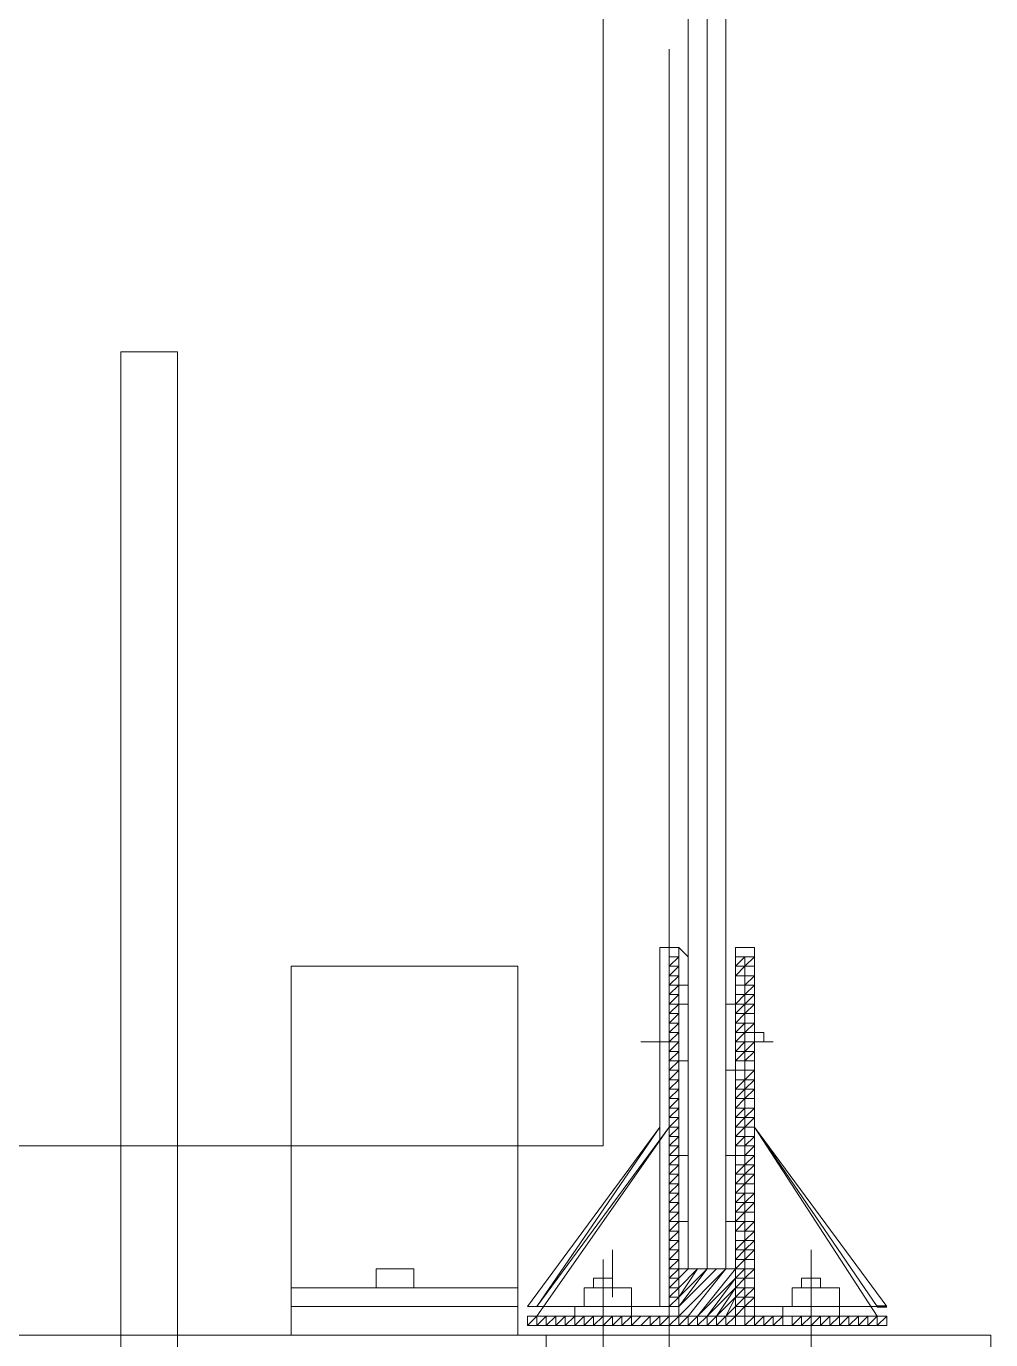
# Model space of a CAD drawing. Header units: millimetres. Extents: x 182 to 575, y -105 to 95.
# Drawn here: x 280.009 to 280.494, y 80.294 to 80.956 of the extents above; entities that cross this region are included whole.
import ezdxf

# ---------------------------------------------------------------- set-up
doc = ezdxf.new("R2010")
doc.units = ezdxf.units.MM
doc.header["$MEASUREMENT"] = 0
doc.layers.add('PDF_Geometry', color=7, linetype='Continuous')

msp = doc.modelspace()

# ---------------------------------------------------------------- linework, layer by layer
at = {"layer": 'PDF_Geometry', "lineweight": 13}
for points in [[(280.34211, 80.33005), (280.35163, 80.33005), (280.35163, 81.42529), (280.34211, 81.42529)], [(280.34211, 80.33005), (280.35163, 80.33005), (280.35163, 81.42529), (280.34211, 81.42529)], [(280.34211, 80.33005), (280.35163, 80.33005), (280.35163, 81.42529), (280.34211, 81.42529)], [(280.34211, 80.33005), (280.35163, 80.33005), (280.35163, 81.42529), (280.34211, 81.42529)], [(280.36115, 80.33005), (280.35163, 80.33005), (280.35163, 81.42529), (280.36115, 81.42529)], [(280.36115, 80.33005), (280.35163, 80.33005), (280.35163, 81.42529), (280.36115, 81.42529)], [(280.36115, 80.33005), (280.35163, 80.33005), (280.35163, 81.42529), (280.36115, 81.42529)], [(280.36115, 80.33005), (280.35163, 80.33005), (280.35163, 81.42529), (280.36115, 81.42529)], [(279.06115, 81.37291), (280.29925, 81.37291), (280.29925, 80.39196), (279.06115, 80.39196)], [(280.32782, 80.4872), (280.32782, 80.40148), (280.26592, 80.31101), (280.26116, 80.31101), (280.32782, 80.40148), (280.32782, 80.4872), (280.32782, 80.49196), (280.33258, 80.49196), (280.33735, 80.49196), (280.33735, 80.4872), (280.33735, 80.47291), (280.33735, 80.4872), (280.33258, 80.4872), (280.33735, 80.4872), (280.33735, 80.47291), (280.33735, 80.4872), (280.33735, 80.49196), (280.33258, 80.49196), (280.32782, 80.49196), (280.32782, 80.4872), (280.32782, 80.40148), (280.26592, 80.31101), (280.32782, 80.40148), (280.32782, 80.4872), (280.32782, 80.40148), (280.26592, 80.31101), (280.32782, 80.40148)], [(280.26592, 80.31101), (280.33258, 80.40148), (280.33258, 80.4872), (280.33735, 80.4872), (280.33735, 80.47291), (280.34211, 80.47291), (280.34211, 80.4872), (280.33735, 80.49196), (280.33258, 80.49196), (280.32782, 80.49196), (280.32782, 80.4872), (280.32782, 80.40148)], [(280.33258, 80.49196), (280.33735, 80.49196)], [(280.33258, 80.49196), (280.33735, 80.49196)], [(280.37544, 80.49196), (280.36592, 80.49196)], [(280.37544, 80.40148), (280.37544, 80.4872), (280.36592, 80.4872), (280.36592, 80.47291), (280.36592, 80.4872), (280.36592, 80.49196), (280.37544, 80.49196), (280.37544, 80.4872), (280.37544, 80.40148), (280.44211, 80.31101), (280.43734, 80.31101)], [(280.37544, 80.49196), (280.36592, 80.49196)], [(280.37544, 80.4872), (280.36592, 80.4872), (280.36592, 80.30624), (280.33735, 80.30624), (280.33735, 80.4872), (280.33258, 80.4872), (280.33258, 80.30148), (280.37544, 80.30148)], [(280.37544, 80.4872), (280.36592, 80.4872), (280.36592, 80.30624), (280.33735, 80.30624), (280.33735, 80.4872), (280.33258, 80.4872), (280.33258, 80.30148), (280.37544, 80.30148)], [(280.37544, 80.40148), (280.37544, 80.4872), (280.37544, 80.40148), (280.43734, 80.31101)], [(280.30401, 80.31577), (280.30401, 80.33958)], [(280.40401, 80.31577), (280.40401, 80.33958)], [(280.29925, 80.33481), (280.29925, 80.16815)], [(280.40401, 80.33481), (280.40401, 80.16815)], [(280.20401, 80.33005), (280.18497, 80.33005), (280.18497, 80.32053), (280.20401, 80.32053)], [(280.39925, 80.32053), (280.39925, 80.32529), (280.40401, 80.32529), (280.39925, 80.32529)], [(280.40877, 80.32053), (280.40877, 80.32529), (280.40401, 80.32529), (280.40401, 80.32053), (280.40401, 80.32529), (280.40877, 80.32529), (280.40877, 80.32053), (280.40877, 80.32529)], [(280.28973, 80.31101), (280.31354, 80.31101), (280.31354, 80.32053), (280.28973, 80.32053)], [(280.28973, 80.31101), (280.31354, 80.31101), (280.31354, 80.32053), (280.28973, 80.32053)], [(280.39449, 80.31101), (280.4183, 80.31101), (280.4183, 80.32053), (280.39449, 80.32053)], [(280.39449, 80.31101), (280.4183, 80.31101), (280.4183, 80.32053), (280.39449, 80.32053)], [(280.28496, 80.30624), (280.31354, 80.30624), (280.31354, 80.31101), (280.28496, 80.31101)], [(280.28496, 80.30624), (280.31354, 80.30624), (280.31354, 80.31101), (280.28496, 80.31101)], [(280.38973, 80.30624), (280.4183, 80.30624), (280.4183, 80.31101), (280.38973, 80.31101)], [(280.38973, 80.30624), (280.4183, 80.30624), (280.4183, 80.31101), (280.38973, 80.31101)]]:
    msp.add_lwpolyline(points, close=True, dxfattribs=at)
for points in [[(280.33258, 79.94434), (280.33258, 80.94434)], [(280.33258, 80.4872), (280.33735, 80.4872), (280.33735, 80.47291), (280.33735, 80.4872), (280.33735, 80.49196), (280.33258, 80.49196), (280.32782, 80.49196), (280.32782, 80.4872), (280.32782, 80.40148), (280.26592, 80.31101), (280.32782, 80.40148), (280.32782, 80.4872), (280.32782, 80.40148), (280.26592, 80.31101), (280.32782, 80.40148), (280.32782, 80.4872)], [(280.44211, 80.30624), (280.37544, 80.30624), (280.37544, 80.40148), (280.37544, 80.4872), (280.36592, 80.4872), (280.36592, 80.47291), (280.36592, 80.4872), (280.36592, 80.49196), (280.37544, 80.49196), (280.37544, 80.4872), (280.37544, 80.40148), (280.44211, 80.31101), (280.43734, 80.31101), (280.37544, 80.40148), (280.37544, 80.4872), (280.37544, 80.40148), (280.44211, 80.31101), (280.37544, 80.40148), (280.37544, 80.30624), (280.43734, 80.30624)], [(280.37544, 80.49196), (280.37544, 80.49196)], [(280.37544, 80.49196), (280.37544, 80.49196)], [(280.33258, 80.4872), (280.33258, 80.4872)], [(280.33258, 80.4872), (280.33258, 80.4872)], [(280.33258, 80.4872), (280.33258, 80.4872)], [(280.33258, 80.4872), (280.33258, 80.4872)], [(280.33735, 80.4872), (280.33735, 80.47291), (280.33735, 80.4872)], [(280.33735, 80.4872), (280.33735, 80.47291), (280.33735, 80.4872)], [(280.36592, 80.4872), (280.36592, 80.47291), (280.36592, 80.4872)], [(280.36592, 80.4872), (280.36592, 80.47291), (280.36592, 80.4872)], [(280.14211, 80.29672), (280.14211, 80.48244), (280.25639, 80.48244), (280.25639, 80.29672)], [(280.29925, 80.32053), (280.29925, 80.32529), (280.30401, 80.32529), (280.30401, 80.32053), (280.30401, 80.32529), (280.30401, 80.32053), (280.30401, 80.32529), (280.29449, 80.32529), (280.29449, 80.32053), (280.29449, 80.32529)], [(280.29925, 80.32529), (280.29449, 80.32529), (280.29449, 80.32053)], [(280.14211, 80.32053), (280.25639, 80.32053)], [(280.14211, 80.31101), (280.25639, 80.31101)], [(280.30401, 80.30624), (280.30401, 80.30624)], [(280.30401, 80.30624), (280.30401, 80.30624)], [(280.40401, 80.30624), (280.40401, 80.30624)], [(280.40401, 80.30624), (280.40401, 80.30624)], [(280.27068, 80.29672), (277.9802, 80.29672), (277.93258, 80.29672)]]:
    msp.add_lwpolyline(points, dxfattribs=at)
at = {"layer": 'PDF_Geometry', "lineweight": 20}
for points in [[(280.05639, 79.91101), (280.08497, 79.91101), (280.08497, 80.79196), (280.05639, 80.79196)], [(280.33258, 80.49196), (280.33735, 80.49196)], [(280.37544, 80.4872), (280.37544, 80.40148), (280.44211, 80.31101), (280.43734, 80.31101), (280.37544, 80.40148), (280.37544, 80.4872), (280.36592, 80.4872), (280.36592, 80.47291), (280.36592, 80.4872), (280.36592, 80.49196), (280.37544, 80.49196), (280.37544, 80.4872), (280.37544, 80.40148), (280.44211, 80.31101), (280.43734, 80.31101), (280.37544, 80.40148), (280.37544, 80.4872), (280.36592, 80.4872), (280.36592, 80.47291), (280.36592, 80.4872), (280.36592, 80.49196), (280.37544, 80.49196), (280.37544, 80.4872), (280.37544, 80.40148), (280.44211, 80.31101), (280.43734, 80.31101), (280.37544, 80.40148), (280.37544, 80.4872), (280.36592, 80.4872), (280.36592, 80.47291), (280.36592, 80.4872), (280.36592, 80.47291), (280.36592, 80.4872), (280.37544, 80.4872), (280.37544, 80.40148), (280.43734, 80.30624), (280.37544, 80.40148), (280.43734, 80.31101), (280.44211, 80.31101), (280.37544, 80.40148)], [(280.37544, 80.49196), (280.36592, 80.49196)], [(280.33735, 80.46339), (280.34211, 80.46339), (280.34211, 80.43481), (280.33735, 80.43481)], [(280.33735, 80.46339), (280.34211, 80.46339), (280.34211, 80.43481), (280.33735, 80.43481)], [(280.36115, 80.46339), (280.36592, 80.46339), (280.36592, 80.43005), (280.36115, 80.43005)], [(280.36115, 80.46339), (280.36592, 80.46339), (280.36592, 80.43005), (280.36115, 80.43005)], [(280.3183, 80.44434), (280.33735, 80.44434)], [(280.32782, 80.44434), (280.32782, 80.4491), (280.32782, 80.44434), (280.32782, 80.4491), (280.32782, 80.44434), (280.32782, 80.43958)], [(280.32782, 80.44434), (280.32782, 80.4491), (280.32782, 80.44434), (280.32782, 80.4491), (280.32782, 80.44434), (280.32782, 80.43958)], [(280.38496, 80.44434), (280.36592, 80.44434)], [(280.3802, 80.44434), (280.3802, 80.4491), (280.37544, 80.4491), (280.37544, 80.44434)], [(280.37544, 80.44434), (280.37544, 80.4491), (280.37544, 80.44434), (280.37544, 80.4491), (280.37544, 80.44434), (280.37544, 80.43958)], [(280.37544, 80.40148), (280.37544, 80.31101), (280.43734, 80.31101), (280.37544, 80.31101)], [(280.33735, 80.3872), (280.34211, 80.3872), (280.34211, 80.35386), (280.33735, 80.35386)], [(280.33735, 80.3872), (280.34211, 80.3872), (280.34211, 80.35386), (280.33735, 80.35386)], [(280.36115, 80.3872), (280.36592, 80.3872), (280.36592, 80.35386), (280.36115, 80.35386)], [(280.36115, 80.3872), (280.36592, 80.3872), (280.36592, 80.35386), (280.36115, 80.35386)], [(280.33735, 80.33005), (280.36592, 80.33005), (280.36592, 80.30624), (280.33735, 80.30624)], [(280.34211, 80.33005), (280.33735, 80.32529), (280.34211, 80.33005), (280.33735, 80.32529), (280.34211, 80.33005), (280.33735, 80.32529)], [(280.33735, 80.31577), (280.35163, 80.33005), (280.33735, 80.31577), (280.34687, 80.33005), (280.33735, 80.31577), (280.35163, 80.33005)], [(280.36115, 80.33005), (280.34211, 80.30624), (280.36115, 80.33005), (280.33735, 80.30624), (280.36115, 80.33005), (280.34211, 80.30624)], [(280.33735, 80.33005), (280.36592, 80.33005), (280.36592, 80.30624), (280.33735, 80.30624)], [(280.36592, 80.32529), (280.35163, 80.30624), (280.36592, 80.32529), (280.34687, 80.30624), (280.36592, 80.33005), (280.34687, 80.30624), (280.36592, 80.33005), (280.34687, 80.30624), (280.36592, 80.32529), (280.35163, 80.30624)], [(280.26116, 80.30624), (280.26116, 80.30148), (280.44211, 80.30148), (280.44211, 80.30624)], [(280.26116, 80.30624), (280.26116, 80.30148), (280.44211, 80.30148), (280.44211, 80.30624)], [(280.27068, 80.26815), (280.49449, 80.26815), (280.49449, 80.29672), (280.27068, 80.29672)]]:
    msp.add_lwpolyline(points, close=True, dxfattribs=at)
for points in [[(280.37544, 80.49196), (280.37544, 80.49196)], [(280.37544, 80.49196), (280.37544, 80.49196)], [(280.32782, 80.40148), (280.26592, 80.31101), (280.26116, 80.31101), (280.32782, 80.40148), (280.32782, 80.4872), (280.32782, 80.40148), (280.32782, 80.31101), (280.26592, 80.31101), (280.33258, 80.31101), (280.33258, 80.40148), (280.33258, 80.4872), (280.33735, 80.4872), (280.33735, 80.47291), (280.34211, 80.47291), (280.34211, 80.4872)], [(280.32782, 80.4872), (280.32782, 80.40148), (280.26592, 80.31101), (280.33258, 80.40148), (280.26592, 80.30624), (280.33258, 80.40148)], [(280.33258, 80.4872), (280.33258, 80.4872)], [(280.33258, 80.4872), (280.33735, 80.4872), (280.33735, 80.47291), (280.33735, 80.4872)], [(280.33258, 80.4872), (280.33258, 80.4872)], [(280.33735, 80.4872), (280.33735, 80.4872)], [(280.37544, 80.44434), (280.37544, 80.4491), (280.37544, 80.44434)], [(280.37544, 80.44434), (280.37544, 80.43958), (280.37544, 80.44434)], [(280.3802, 80.44434), (280.37544, 80.44434), (280.3802, 80.44434)], [(280.33735, 80.33005), (280.33735, 80.33005)], [(280.33735, 80.32053), (280.34687, 80.33005), (280.33735, 80.32053)], [(280.35163, 80.33005), (280.33735, 80.31101), (280.35639, 80.33005), (280.33735, 80.31101), (280.35639, 80.33005), (280.33735, 80.31101), (280.35639, 80.33005)], [(280.33735, 80.33005), (280.33735, 80.33005)], [(280.33735, 80.32053), (280.34687, 80.33005), (280.33735, 80.32053)], [(280.35639, 80.30624), (280.36592, 80.31577), (280.35639, 80.30624), (280.36592, 80.32053), (280.35163, 80.30624), (280.36592, 80.32053), (280.35639, 80.30624), (280.36592, 80.31577), (280.36115, 80.30624), (280.36592, 80.31577), (280.36115, 80.30624), (280.36592, 80.31101), (280.36592, 80.30624), (280.36592, 80.31101), (280.36592, 80.30624), (280.36592, 80.31101), (280.36115, 80.30624)]]:
    msp.add_lwpolyline(points, dxfattribs=at)
at = {"layer": 'PDF_Geometry', "color": 8, "lineweight": 13, "true_color": 0x808080}
for points in [[(280.33735, 80.4872), (280.33258, 80.4872), (280.33258, 80.48244)], [(280.33735, 80.4872), (280.33258, 80.4872), (280.33258, 80.48244)], [(280.37068, 80.4872), (280.36592, 80.4872), (280.37068, 80.4872), (280.36592, 80.48244), (280.37068, 80.48244), (280.37068, 80.4872), (280.37544, 80.4872)], [(280.33258, 80.48244), (280.33258, 80.47767)], [(280.37544, 80.47291), (280.37068, 80.47291), (280.37068, 80.46815), (280.36592, 80.46815), (280.37068, 80.46815)], [(280.33735, 80.46815), (280.33258, 80.46339), (280.33258, 80.46815)], [(280.33735, 80.46815), (280.33258, 80.46339), (280.33258, 80.45863), (280.33735, 80.46339), (280.33258, 80.46339), (280.33258, 80.46815)], [(280.37068, 80.45386), (280.36592, 80.4491), (280.37068, 80.4491), (280.37068, 80.45386), (280.37544, 80.45386), (280.37068, 80.45386), (280.37068, 80.4491), (280.37068, 80.44434), (280.36592, 80.44434), (280.37068, 80.4491), (280.37544, 80.4491), (280.37068, 80.4491), (280.37544, 80.4491), (280.37068, 80.4491), (280.37068, 80.44434), (280.36592, 80.44434), (280.37068, 80.4491), (280.37544, 80.45386), (280.37068, 80.4491), (280.36592, 80.4491)], [(280.37544, 80.44434), (280.37068, 80.44434), (280.36592, 80.43958), (280.37068, 80.44434), (280.37544, 80.44434), (280.37068, 80.44434), (280.37068, 80.43958), (280.37068, 80.44434)], [(280.37068, 80.43481), (280.37544, 80.43958), (280.37068, 80.43958), (280.37068, 80.43481), (280.37068, 80.43005), (280.36592, 80.43005), (280.37068, 80.43005), (280.36592, 80.43005), (280.37068, 80.43005)], [(280.37544, 80.43005), (280.37068, 80.43005), (280.37068, 80.42529), (280.36592, 80.42529), (280.37068, 80.42529)], [(280.37544, 80.42053), (280.37068, 80.41577), (280.37068, 80.42053)], [(280.37544, 80.41577), (280.37068, 80.41577), (280.37068, 80.411), (280.36592, 80.411), (280.37068, 80.41577)], [(280.33735, 80.39672), (280.33258, 80.39196), (280.33258, 80.39672)], [(280.33258, 80.39196), (280.33735, 80.39672), (280.33258, 80.39672), (280.33258, 80.39196), (280.33258, 80.3872), (280.33258, 80.39196), (280.33735, 80.39196), (280.33258, 80.3872)], [(280.33735, 80.39196), (280.33258, 80.3872), (280.33258, 80.39196)], [(280.33735, 80.3872), (280.33258, 80.38243), (280.33258, 80.3872)], [(280.37544, 80.3872), (280.37068, 80.38243), (280.36592, 80.38243), (280.37068, 80.38243), (280.37068, 80.3872)], [(280.37068, 80.38243), (280.37068, 80.37767), (280.36592, 80.37767)], [(280.33735, 80.37291), (280.33258, 80.36815), (280.33258, 80.37291)], [(280.37544, 80.35386), (280.37068, 80.35386), (280.36592, 80.3491), (280.37068, 80.3491), (280.37544, 80.35386), (280.37068, 80.35386), (280.36592, 80.35386), (280.37068, 80.35862), (280.37544, 80.36339), (280.37068, 80.36339), (280.37068, 80.35862), (280.36592, 80.35386), (280.37068, 80.35386)], [(280.33735, 80.35386), (280.33258, 80.3491), (280.33258, 80.35386)], [(280.33735, 80.3491), (280.33258, 80.34434), (280.33258, 80.3491)], [(280.33735, 80.3491), (280.33258, 80.34434), (280.33258, 80.3491)], [(280.37544, 80.3491), (280.37068, 80.3491), (280.37068, 80.34434), (280.36592, 80.34434), (280.37068, 80.34434)], [(280.33735, 80.34434), (280.33258, 80.33958), (280.33258, 80.34434)], [(280.33735, 80.34434), (280.33258, 80.34434), (280.33258, 80.33958), (280.33735, 80.33958), (280.33258, 80.33481), (280.33258, 80.33958)], [(280.37544, 80.33958), (280.37068, 80.33481), (280.37544, 80.33481), (280.37068, 80.33481), (280.36592, 80.33005), (280.36592, 80.33481), (280.37068, 80.33958), (280.37068, 80.34434), (280.37544, 80.34434), (280.37068, 80.33958), (280.36592, 80.33958), (280.37068, 80.34434), (280.37544, 80.34434), (280.37068, 80.33958), (280.36592, 80.33481), (280.36592, 80.33005), (280.37068, 80.33481), (280.37068, 80.33005), (280.36592, 80.33005), (280.37068, 80.33005), (280.37068, 80.33481), (280.37068, 80.33958)], [(280.33258, 80.33005), (280.33735, 80.33005), (280.33258, 80.32529)], [(280.37068, 80.33005), (280.36592, 80.32529), (280.37068, 80.32529), (280.37068, 80.33005), (280.37544, 80.33005), (280.37068, 80.33005), (280.37068, 80.32529), (280.37068, 80.32053), (280.36592, 80.32053), (280.37068, 80.32529), (280.37544, 80.32529), (280.37068, 80.32529), (280.37544, 80.32529), (280.37068, 80.32529), (280.37068, 80.32053), (280.36592, 80.32053), (280.37068, 80.32529), (280.37544, 80.33005), (280.37068, 80.32529), (280.36592, 80.32529)], [(280.27068, 80.30624), (280.26592, 80.30624), (280.26592, 80.30148)], [(280.27544, 80.30624), (280.27068, 80.30624), (280.27068, 80.30148), (280.27544, 80.30624), (280.27544, 80.30148), (280.2802, 80.30624)], [(280.28496, 80.30624), (280.2802, 80.30624), (280.2802, 80.30148)], [(280.29449, 80.30624), (280.28973, 80.30624), (280.28973, 80.30148)], [(280.29449, 80.30624), (280.28973, 80.30624), (280.28973, 80.30148)], [(280.30401, 80.30624), (280.29925, 80.30148), (280.29925, 80.30624)], [(280.30401, 80.30624), (280.29925, 80.30148), (280.29925, 80.30624)], [(280.30401, 80.30624), (280.30877, 80.30624), (280.30401, 80.30624), (280.30401, 80.30148)], [(280.31354, 80.30624), (280.30877, 80.30148), (280.30877, 80.30624)], [(280.3183, 80.30624), (280.31354, 80.30624), (280.31354, 80.30148)], [(280.32782, 80.30624), (280.32306, 80.30624), (280.32306, 80.30148)], [(280.32782, 80.30624), (280.32306, 80.30624), (280.32306, 80.30148)], [(280.32782, 80.30148), (280.32782, 80.30624), (280.33258, 80.30624)], [(280.32782, 80.30148), (280.32782, 80.30624), (280.33258, 80.30624)], [(280.33735, 80.30624), (280.33258, 80.30148), (280.33258, 80.30624)], [(280.33735, 80.30624), (280.33258, 80.30148), (280.33258, 80.30624)], [(280.35163, 80.30624), (280.34687, 80.30148), (280.34687, 80.30624), (280.34687, 80.30148), (280.34687, 80.30624), (280.35163, 80.30624), (280.34687, 80.30624), (280.34687, 80.30148), (280.34687, 80.30624), (280.34687, 80.30148), (280.35163, 80.30624), (280.34687, 80.30624), (280.34211, 80.30148), (280.34211, 80.30624), (280.34687, 80.30624), (280.34211, 80.30624), (280.33735, 80.30624), (280.33258, 80.30148), (280.33735, 80.30148), (280.33735, 80.30624), (280.33258, 80.30624), (280.33258, 80.30148), (280.33735, 80.30148), (280.33735, 80.30624), (280.34211, 80.30624), (280.33735, 80.30148), (280.33735, 80.30624), (280.34211, 80.30624), (280.34687, 80.30624), (280.34211, 80.30624), (280.34211, 80.30148), (280.34687, 80.30624)], [(280.33735, 80.30624), (280.33258, 80.30148), (280.33258, 80.30624)], [(280.33735, 80.30148), (280.33735, 80.30624), (280.34211, 80.30624)], [(280.33735, 80.30624), (280.34211, 80.30624), (280.33735, 80.30624), (280.33735, 80.30148)], [(280.35163, 80.30624), (280.35163, 80.30148), (280.35163, 80.30624), (280.35639, 80.30624)], [(280.36115, 80.30148), (280.35639, 80.30148), (280.36115, 80.30624), (280.35639, 80.30624), (280.35163, 80.30148), (280.35639, 80.30624), (280.36115, 80.30624), (280.35639, 80.30148)], [(280.35639, 80.30624), (280.35639, 80.30148), (280.35639, 80.30624), (280.35163, 80.30624), (280.35163, 80.30148), (280.35163, 80.30624)], [(280.35639, 80.30624), (280.35163, 80.30148), (280.35163, 80.30624)], [(280.35163, 80.30148), (280.35163, 80.30624), (280.35639, 80.30624)], [(280.36115, 80.30624), (280.35639, 80.30624), (280.35639, 80.30148)], [(280.36115, 80.30148), (280.35639, 80.30148), (280.36115, 80.30624), (280.35639, 80.30624), (280.35639, 80.30148)], [(280.36115, 80.30148), (280.36115, 80.30624), (280.36592, 80.30624)], [(280.36592, 80.30624), (280.36115, 80.30148), (280.36115, 80.30624)], [(280.36115, 80.30148), (280.36115, 80.30624), (280.36592, 80.30624)], [(280.37544, 80.30624), (280.37068, 80.30624), (280.37068, 80.30148)], [(280.37544, 80.30624), (280.37068, 80.30624), (280.37068, 80.30148)], [(280.37544, 80.30624), (280.37544, 80.30148), (280.37544, 80.30624), (280.3802, 80.30624)], [(280.38496, 80.30624), (280.38496, 80.30148), (280.38496, 80.30624), (280.38973, 80.30624)], [(280.38496, 80.30624), (280.38496, 80.30148), (280.38496, 80.30624), (280.38973, 80.30624)], [(280.40401, 80.30624), (280.39925, 80.30624), (280.39449, 80.30148), (280.39449, 80.30624), (280.39925, 80.30624), (280.39925, 80.30148), (280.40401, 80.30624), (280.39925, 80.30624), (280.39449, 80.30624), (280.39449, 80.30148), (280.39925, 80.30624), (280.40401, 80.30624), (280.39925, 80.30148), (280.39925, 80.30624)], [(280.40877, 80.30624), (280.40401, 80.30624), (280.40401, 80.30148)], [(280.4183, 80.30624), (280.41354, 80.30624), (280.41354, 80.30148)], [(280.4183, 80.30624), (280.41354, 80.30624), (280.41354, 80.30148)], [(280.42782, 80.30624), (280.42306, 80.30148), (280.42306, 80.30624)], [(280.42782, 80.30624), (280.43258, 80.30624), (280.42782, 80.30624), (280.42782, 80.30148)], [(280.44211, 80.30624), (280.43734, 80.30624), (280.43734, 80.30148)], [(280.32782, 80.30148), (280.32306, 80.30148)]]:
    msp.add_lwpolyline(points, close=True, dxfattribs=at)
for points in [[(280.33258, 80.48244), (280.33258, 80.47767), (280.33735, 80.48244), (280.33735, 80.4872), (280.33735, 80.48244), (280.33258, 80.48244), (280.33258, 80.47767), (280.33735, 80.48244)], [(280.36592, 80.4872), (280.36592, 80.4872)], [(280.37544, 80.47767), (280.37068, 80.47767), (280.37544, 80.47767), (280.37068, 80.47767), (280.37544, 80.47767), (280.37068, 80.47291), (280.36592, 80.47291), (280.37068, 80.47291), (280.36592, 80.47291), (280.37068, 80.47291), (280.37068, 80.47767), (280.36592, 80.47767), (280.37068, 80.48244), (280.37544, 80.4872), (280.37068, 80.4872), (280.37068, 80.48244), (280.37068, 80.47767), (280.36592, 80.47767), (280.37068, 80.48244), (280.37068, 80.4872), (280.36592, 80.48244)], [(280.36592, 80.4872), (280.36592, 80.4872)], [(280.37068, 80.4872), (280.37544, 80.4872)], [(280.33735, 80.47767), (280.33735, 80.47291), (280.33258, 80.47291), (280.33258, 80.46815), (280.33735, 80.47291), (280.33258, 80.46815), (280.33258, 80.47291), (280.33735, 80.47291), (280.33735, 80.47767), (280.33258, 80.47291), (280.33258, 80.47767), (280.33735, 80.47767), (280.33258, 80.47767), (280.33258, 80.47291), (280.33258, 80.47767)], [(280.33735, 80.48244), (280.33735, 80.48244)], [(280.33735, 80.48244), (280.33735, 80.48244)], [(280.33735, 80.47767), (280.33735, 80.47767)], [(280.36592, 80.48244), (280.36592, 80.48244)], [(280.36592, 80.48244), (280.36592, 80.48244)], [(280.36592, 80.48244), (280.36592, 80.48244)], [(280.37544, 80.48244), (280.37068, 80.48244), (280.37068, 80.47767), (280.36592, 80.47767), (280.37068, 80.47767)], [(280.37068, 80.48244), (280.37068, 80.48244)], [(280.37068, 80.48244), (280.37068, 80.48244)], [(280.37068, 80.48244), (280.37068, 80.48244)], [(280.37068, 80.48244), (280.37068, 80.48244)], [(280.37544, 80.48244), (280.37544, 80.48244)], [(280.37544, 80.48244), (280.37544, 80.48244)], [(280.33258, 80.47291), (280.33258, 80.47291)], [(280.33735, 80.47291), (280.33735, 80.47291)], [(280.33735, 80.47291), (280.33735, 80.47291)], [(280.36592, 80.47291), (280.36592, 80.47291)], [(280.36592, 80.47291), (280.36592, 80.47291)], [(280.37068, 80.47291), (280.37544, 80.47291), (280.37068, 80.47291), (280.37068, 80.46815), (280.36592, 80.46815), (280.37068, 80.46815), (280.37544, 80.47291)], [(280.37068, 80.47291), (280.37068, 80.47291)], [(280.37068, 80.47291), (280.37068, 80.47291)], [(280.37068, 80.47291), (280.37068, 80.47291)], [(280.37544, 80.47291), (280.37544, 80.47291)], [(280.33258, 80.46815), (280.33258, 80.46815)], [(280.33258, 80.45863), (280.33258, 80.46339), (280.33735, 80.46815), (280.33258, 80.46815), (280.33258, 80.46339), (280.33735, 80.46339), (280.33258, 80.45863), (280.33258, 80.45386), (280.33735, 80.45863), (280.33735, 80.46339), (280.33735, 80.45863), (280.33258, 80.45863), (280.33258, 80.45386), (280.33735, 80.45863)], [(280.33735, 80.46815), (280.33735, 80.46815)], [(280.36592, 80.46815), (280.36592, 80.46815)], [(280.36592, 80.45863), (280.36592, 80.45386), (280.37068, 80.45386), (280.37068, 80.45863), (280.37544, 80.46339), (280.37068, 80.46339), (280.37068, 80.45863), (280.36592, 80.45863), (280.37068, 80.46339), (280.37068, 80.46815), (280.37544, 80.46815), (280.37068, 80.46339), (280.36592, 80.46339), (280.37068, 80.46815), (280.37544, 80.46815)], [(280.36592, 80.46815), (280.36592, 80.46815)], [(280.36592, 80.46815), (280.36592, 80.46815)], [(280.36592, 80.46339), (280.37068, 80.46339), (280.37068, 80.46815)], [(280.33258, 80.46339), (280.33258, 80.46339)], [(280.33258, 80.45863), (280.33258, 80.45863)], [(280.33258, 80.45863), (280.33258, 80.45863)], [(280.36592, 80.46339), (280.36592, 80.46339)], [(280.36592, 80.46339), (280.36592, 80.46339)], [(280.37068, 80.45863), (280.37068, 80.45386), (280.36592, 80.45386), (280.37068, 80.45863), (280.37544, 80.45863), (280.37068, 80.45863), (280.36592, 80.45386), (280.36592, 80.45863), (280.37068, 80.46339), (280.37544, 80.46339), (280.37068, 80.46339), (280.37068, 80.45863), (280.37544, 80.46339)], [(280.36592, 80.46339), (280.36592, 80.46339)], [(280.36592, 80.45863), (280.36592, 80.45863)], [(280.37544, 80.46339), (280.37544, 80.46339)], [(280.37544, 80.45863), (280.37544, 80.45863)], [(280.37544, 80.45863), (280.37544, 80.45863)], [(280.33258, 80.45386), (280.33258, 80.45386)], [(280.33258, 80.44434), (280.33258, 80.43958), (280.33258, 80.44434), (280.33735, 80.44434), (280.33735, 80.4491), (280.33258, 80.44434), (280.33258, 80.4491), (280.33735, 80.4491), (280.33735, 80.45386), (280.33258, 80.45386), (280.33735, 80.45386), (280.33258, 80.4491), (280.33258, 80.45386)], [(280.33735, 80.43958), (280.33258, 80.43481), (280.33258, 80.43958), (280.33735, 80.43958), (280.33258, 80.43481), (280.33258, 80.43958), (280.33735, 80.43958), (280.33735, 80.44434), (280.33258, 80.43958), (280.33258, 80.44434), (280.33735, 80.44434), (280.33735, 80.4491), (280.33258, 80.44434), (280.33258, 80.4491), (280.33735, 80.4491), (280.33735, 80.45386)], [(280.33258, 80.45386), (280.33258, 80.45386)], [(280.33735, 80.45386), (280.33735, 80.45386)], [(280.33258, 80.4491), (280.33258, 80.4491)], [(280.33258, 80.4491), (280.33258, 80.4491)], [(280.33258, 80.4491), (280.33258, 80.4491)], [(280.33258, 80.4491), (280.33258, 80.4491)], [(280.33258, 80.44434), (280.33258, 80.44434)], [(280.33258, 80.44434), (280.33258, 80.44434)], [(280.33258, 80.43958), (280.33735, 80.44434)], [(280.33735, 80.44434), (280.33735, 80.44434)], [(280.36592, 80.4491), (280.36592, 80.4491)], [(280.36592, 80.4491), (280.36592, 80.4491)], [(280.37544, 80.43481), (280.37068, 80.43481), (280.36592, 80.43481), (280.37068, 80.43958), (280.37544, 80.44434)], [(280.37068, 80.44434), (280.37068, 80.43958), (280.36592, 80.43481), (280.37068, 80.43481), (280.37068, 80.43958), (280.37544, 80.43958), (280.37068, 80.43481), (280.36592, 80.43481)], [(280.37544, 80.4491), (280.37544, 80.4491)], [(280.33258, 80.43958), (280.33258, 80.43958)], [(280.33735, 80.43958), (280.33735, 80.43958)], [(280.33735, 80.43958), (280.33735, 80.43958)], [(280.36592, 80.43958), (280.36592, 80.43958)], [(280.36592, 80.43958), (280.36592, 80.43958)], [(280.36592, 80.43958), (280.36592, 80.43958)], [(280.36592, 80.43958), (280.37068, 80.43958), (280.37544, 80.43958)], [(280.37068, 80.43958), (280.37068, 80.43958)], [(280.37068, 80.43958), (280.37068, 80.43958)], [(280.37544, 80.43958), (280.37544, 80.43958)], [(280.33258, 80.43005), (280.33258, 80.43481), (280.33735, 80.43481), (280.33258, 80.43005), (280.33258, 80.43481), (280.33258, 80.43005), (280.33258, 80.43481), (280.33735, 80.43481), (280.33735, 80.43005), (280.33258, 80.43005), (280.33258, 80.42529), (280.33735, 80.43005), (280.33258, 80.43005), (280.33258, 80.42529), (280.33735, 80.43005)], [(280.33735, 80.43481), (280.33735, 80.43481)], [(280.33735, 80.43481), (280.33735, 80.43481)], [(280.33735, 80.43481), (280.33735, 80.43481)], [(280.33735, 80.43481), (280.33735, 80.43481)], [(280.36592, 80.43481), (280.36592, 80.43481)], [(280.37068, 80.43481), (280.37068, 80.43481)], [(280.37544, 80.43481), (280.37544, 80.43481)], [(280.33258, 80.43005), (280.33258, 80.43005)], [(280.33735, 80.41577), (280.33735, 80.411), (280.33258, 80.411), (280.33735, 80.41577), (280.33258, 80.41577), (280.33258, 80.411), (280.33258, 80.40624), (280.33258, 80.411), (280.33735, 80.411), (280.33735, 80.41577), (280.33258, 80.411), (280.33258, 80.41577), (280.33735, 80.41577), (280.33735, 80.42053), (280.33258, 80.42053), (280.33258, 80.42529), (280.33735, 80.42529), (280.33258, 80.42529), (280.33258, 80.42053), (280.33735, 80.42053), (280.33258, 80.41577)], [(280.33735, 80.42053), (280.33258, 80.41577), (280.33258, 80.42053), (280.33735, 80.42529), (280.33258, 80.42529)], [(280.33258, 80.42529), (280.33258, 80.42529)], [(280.33258, 80.42053), (280.33258, 80.41577), (280.33258, 80.42053), (280.33735, 80.42529)], [(280.33735, 80.43005), (280.33735, 80.43005)], [(280.33735, 80.43005), (280.33735, 80.43005)], [(280.33735, 80.42529), (280.33735, 80.42529)], [(280.33735, 80.42529), (280.33735, 80.42529)], [(280.36592, 80.43005), (280.36592, 80.43005)], [(280.37544, 80.43005), (280.37068, 80.42529), (280.36592, 80.42529), (280.37068, 80.42529), (280.37068, 80.42053), (280.36592, 80.42053), (280.37068, 80.42529), (280.37544, 80.42529), (280.37068, 80.42053), (280.36592, 80.41577)], [(280.36592, 80.43005), (280.36592, 80.43005)], [(280.36592, 80.42529), (280.36592, 80.42529)], [(280.36592, 80.42529), (280.36592, 80.42529)], [(280.36592, 80.42053), (280.37068, 80.42529)], [(280.36592, 80.42053), (280.37068, 80.42053), (280.37068, 80.42529), (280.37544, 80.42529)], [(280.36592, 80.41577), (280.37068, 80.42053), (280.37544, 80.42529)], [(280.37068, 80.43005), (280.37068, 80.43005)], [(280.37068, 80.43005), (280.37068, 80.43005)], [(280.37068, 80.43005), (280.37544, 80.43005)], [(280.37068, 80.42529), (280.37068, 80.43005), (280.37544, 80.43005)], [(280.37544, 80.43005), (280.37544, 80.43005)], [(280.37544, 80.42529), (280.37544, 80.42529)], [(280.33258, 80.42053), (280.33258, 80.42053)], [(280.33258, 80.42053), (280.33258, 80.42053)], [(280.33735, 80.42053), (280.33735, 80.42053)], [(280.36592, 80.42053), (280.36592, 80.42053)], [(280.36592, 80.42053), (280.36592, 80.42053)], [(280.36592, 80.41577), (280.37068, 80.41577), (280.37544, 80.42053)], [(280.37068, 80.41577), (280.37068, 80.42053), (280.37544, 80.42053)], [(280.33258, 80.41577), (280.33258, 80.41577)], [(280.33258, 80.41577), (280.33258, 80.41577)], [(280.33258, 80.41577), (280.33258, 80.41577)], [(280.36592, 80.41577), (280.36592, 80.41577)], [(280.36592, 80.41577), (280.36592, 80.41577)], [(280.36592, 80.41577), (280.36592, 80.41577)], [(280.36592, 80.411), (280.37068, 80.41577)], [(280.36592, 80.411), (280.37068, 80.411), (280.37068, 80.41577), (280.37544, 80.41577), (280.37068, 80.41577)], [(280.37544, 80.41577), (280.37544, 80.41577)], [(280.33258, 80.411), (280.33258, 80.411)], [(280.33735, 80.40148), (280.33258, 80.39672), (280.33258, 80.40148), (280.33735, 80.40624), (280.33258, 80.40624), (280.33258, 80.40148), (280.33258, 80.39672), (280.33258, 80.40148), (280.33735, 80.40148), (280.33735, 80.40624), (280.33258, 80.40148), (280.33258, 80.40624), (280.33735, 80.40624), (280.33735, 80.411), (280.33258, 80.40624)], [(280.33258, 80.411), (280.33258, 80.411)], [(280.33258, 80.40624), (280.33258, 80.40624)], [(280.33258, 80.40624), (280.33258, 80.40624)], [(280.33258, 80.40148), (280.33258, 80.39672), (280.33735, 80.40148), (280.33735, 80.40624)], [(280.33258, 80.40624), (280.33258, 80.40624)], [(280.33735, 80.411), (280.33735, 80.411)], [(280.33735, 80.411), (280.33735, 80.411)], [(280.37544, 80.40624), (280.37068, 80.40148), (280.36592, 80.39672), (280.37068, 80.39672), (280.37068, 80.40148), (280.37544, 80.40624), (280.37068, 80.40624), (280.37068, 80.40148), (280.36592, 80.40148), (280.37068, 80.40624), (280.37068, 80.411), (280.37544, 80.411), (280.37068, 80.40624), (280.36592, 80.40624), (280.37068, 80.411), (280.37068, 80.40624), (280.36592, 80.40624), (280.36592, 80.411)], [(280.36592, 80.40148), (280.37068, 80.40624), (280.37068, 80.411), (280.37544, 80.411)], [(280.36592, 80.40624), (280.36592, 80.40624)], [(280.37068, 80.40624), (280.37544, 80.40624), (280.37068, 80.40624), (280.37068, 80.40148), (280.36592, 80.40148), (280.37068, 80.40148), (280.37544, 80.40148), (280.37068, 80.40148), (280.37068, 80.39672), (280.36592, 80.39196), (280.37068, 80.39196), (280.37068, 80.39672), (280.37544, 80.39672), (280.37068, 80.39196), (280.36592, 80.39196)], [(280.36592, 80.40624), (280.36592, 80.40624)], [(280.37068, 80.411), (280.37068, 80.411)], [(280.37068, 80.411), (280.37068, 80.411)], [(280.37544, 80.411), (280.37544, 80.411)], [(280.37544, 80.40624), (280.37544, 80.40624)], [(280.33735, 80.40148), (280.33735, 80.40148)], [(280.33735, 80.40148), (280.33735, 80.40148)], [(280.33735, 80.40148), (280.33735, 80.40148)], [(280.33735, 80.40148), (280.33735, 80.40148)], [(280.37068, 80.39672), (280.37544, 80.39672), (280.37068, 80.39196), (280.36592, 80.39196), (280.37068, 80.39672), (280.37068, 80.40148)], [(280.36592, 80.40148), (280.36592, 80.40148)], [(280.37068, 80.40148), (280.37068, 80.40148)], [(280.37068, 80.40148), (280.37068, 80.40148)], [(280.37544, 80.40148), (280.37544, 80.40148)], [(280.33735, 80.39672), (280.33735, 80.39672)], [(280.33735, 80.39672), (280.33735, 80.39672)], [(280.33735, 80.39196), (280.33735, 80.39196)], [(280.33735, 80.39196), (280.33735, 80.39196)], [(280.33735, 80.39196), (280.33735, 80.39196)], [(280.33735, 80.39196), (280.33735, 80.39196)], [(280.36592, 80.39672), (280.36592, 80.39672)], [(280.36592, 80.39672), (280.37068, 80.39672), (280.37544, 80.39672), (280.37068, 80.39672), (280.37068, 80.39196), (280.37544, 80.39196), (280.37068, 80.3872), (280.36592, 80.3872), (280.37068, 80.3872), (280.37068, 80.39196), (280.37544, 80.39196), (280.37068, 80.3872), (280.37068, 80.38243), (280.36592, 80.38243)], [(280.36592, 80.39196), (280.36592, 80.39196)], [(280.37068, 80.39196), (280.37068, 80.3872), (280.36592, 80.3872), (280.37068, 80.3872)], [(280.36592, 80.39196), (280.36592, 80.39196)], [(280.37068, 80.39196), (280.37068, 80.39196)], [(280.37544, 80.39196), (280.37544, 80.39196)], [(280.33735, 80.38243), (280.33258, 80.37767), (280.33735, 80.38243), (280.33735, 80.3872), (280.33258, 80.38243), (280.33258, 80.37767), (280.33735, 80.37767), (280.33258, 80.37291), (280.33258, 80.37767), (280.33258, 80.38243), (280.33735, 80.38243), (280.33258, 80.38243), (280.33258, 80.3872), (280.33735, 80.3872), (280.33258, 80.38243)], [(280.33258, 80.3872), (280.33258, 80.3872)], [(280.33735, 80.3872), (280.33735, 80.3872)], [(280.33735, 80.3872), (280.33735, 80.3872)], [(280.36592, 80.3872), (280.36592, 80.3872)], [(280.36592, 80.3872), (280.36592, 80.3872)], [(280.36592, 80.37767), (280.37068, 80.38243), (280.37068, 80.3872), (280.37544, 80.3872)], [(280.33258, 80.38243), (280.33258, 80.38243)], [(280.33258, 80.38243), (280.33258, 80.38243)], [(280.36592, 80.38243), (280.36592, 80.38243)], [(280.37068, 80.37291), (280.37544, 80.37291), (280.37068, 80.37291), (280.37068, 80.36815), (280.36592, 80.36815), (280.37068, 80.37291), (280.37544, 80.37291), (280.37068, 80.37291), (280.37068, 80.36815), (280.36592, 80.36815), (280.37068, 80.37291), (280.37068, 80.37767), (280.37544, 80.37767), (280.37068, 80.37291), (280.36592, 80.37291), (280.37068, 80.37767), (280.37544, 80.38243), (280.37068, 80.38243), (280.37068, 80.37767), (280.36592, 80.37767), (280.36592, 80.37291), (280.37068, 80.37767), (280.37544, 80.37767), (280.37068, 80.37767), (280.37544, 80.38243)], [(280.36592, 80.38243), (280.36592, 80.38243)], [(280.36592, 80.38243), (280.36592, 80.38243)], [(280.37544, 80.38243), (280.37544, 80.38243)], [(280.37544, 80.38243), (280.37544, 80.38243)], [(280.33258, 80.37767), (280.33258, 80.37767)], [(280.33258, 80.37767), (280.33258, 80.37291), (280.33735, 80.37767)], [(280.33258, 80.37767), (280.33258, 80.37767)], [(280.33258, 80.37767), (280.33258, 80.37767)], [(280.33258, 80.37291), (280.33258, 80.37291)], [(280.33258, 80.35862), (280.33258, 80.35386), (280.33258, 80.35862), (280.33258, 80.35386), (280.33735, 80.35862), (280.33735, 80.36339), (280.33258, 80.35862), (280.33258, 80.36339), (280.33735, 80.36339), (280.33735, 80.36815), (280.33258, 80.36339), (280.33258, 80.36815), (280.33735, 80.36815), (280.33735, 80.37291), (280.33258, 80.37291), (280.33258, 80.36815), (280.33735, 80.37291), (280.33735, 80.36815), (280.33258, 80.36815), (280.33258, 80.36339), (280.33735, 80.36815), (280.33735, 80.36339), (280.33258, 80.36339), (280.33258, 80.35862), (280.33735, 80.36339), (280.33735, 80.35862), (280.33258, 80.35862), (280.33258, 80.35386), (280.33735, 80.35862)], [(280.33258, 80.37291), (280.33258, 80.37291)], [(280.33735, 80.37767), (280.33735, 80.37767)], [(280.33735, 80.37767), (280.33735, 80.37767)], [(280.33735, 80.37767), (280.33735, 80.37767)], [(280.36592, 80.37291), (280.37068, 80.37291), (280.37068, 80.37767)], [(280.36592, 80.37291), (280.36592, 80.37291)], [(280.37544, 80.37767), (280.37544, 80.37767)], [(280.37544, 80.37291), (280.37544, 80.37291)], [(280.33258, 80.36815), (280.33258, 80.36815)], [(280.33258, 80.36815), (280.33258, 80.36815)], [(280.33258, 80.36815), (280.33258, 80.36815)], [(280.33735, 80.36815), (280.33735, 80.36815)], [(280.36592, 80.35862), (280.37068, 80.36339), (280.37544, 80.36339), (280.37068, 80.36339), (280.37068, 80.35862), (280.36592, 80.35862), (280.37068, 80.36339), (280.37068, 80.36815), (280.37544, 80.36815), (280.37068, 80.36339), (280.36592, 80.36339), (280.36592, 80.36815), (280.36592, 80.36339), (280.37068, 80.36815), (280.37544, 80.36815), (280.37068, 80.36815), (280.37068, 80.36339), (280.36592, 80.36339)], [(280.37068, 80.36815), (280.37068, 80.36815)], [(280.37068, 80.36815), (280.37068, 80.36815)], [(280.37068, 80.36815), (280.37068, 80.36815)], [(280.37544, 80.36815), (280.37544, 80.36815)], [(280.33258, 80.36339), (280.33258, 80.36339)], [(280.33258, 80.36339), (280.33258, 80.36339)], [(280.33735, 80.35862), (280.33735, 80.35862)], [(280.33735, 80.35862), (280.33735, 80.35862)], [(280.33735, 80.35862), (280.33735, 80.35862)], [(280.36592, 80.36339), (280.36592, 80.36339)], [(280.37544, 80.35862), (280.37068, 80.35862), (280.37068, 80.35386), (280.36592, 80.35386), (280.37068, 80.35386), (280.37068, 80.35862), (280.37068, 80.36339), (280.37544, 80.36339)], [(280.36592, 80.35862), (280.36592, 80.35862)], [(280.36592, 80.35862), (280.36592, 80.35862)], [(280.36592, 80.35862), (280.36592, 80.35862)], [(280.37068, 80.35862), (280.37068, 80.35862)], [(280.37068, 80.35862), (280.37068, 80.35862)], [(280.37068, 80.35862), (280.37068, 80.35862)], [(280.37068, 80.35862), (280.37068, 80.35862)], [(280.37544, 80.35862), (280.37544, 80.35862)], [(280.37544, 80.35862), (280.37544, 80.35862)], [(280.33258, 80.35386), (280.33258, 80.3491), (280.33258, 80.35386), (280.33735, 80.35386)], [(280.33735, 80.35386), (280.33735, 80.35386)], [(280.33735, 80.35386), (280.33735, 80.35386)], [(280.33735, 80.35386), (280.33735, 80.35386)], [(280.37068, 80.35386), (280.37068, 80.3491), (280.36592, 80.3491), (280.37068, 80.3491), (280.37068, 80.35386), (280.37544, 80.35386)], [(280.33258, 80.3491), (280.33258, 80.3491)], [(280.33258, 80.3491), (280.33258, 80.3491)], [(280.33735, 80.3491), (280.33735, 80.3491)], [(280.33735, 80.3491), (280.33735, 80.3491)], [(280.33735, 80.3491), (280.33735, 80.3491)], [(280.36592, 80.3491), (280.36592, 80.3491)], [(280.36592, 80.3491), (280.36592, 80.3491)], [(280.37068, 80.3491), (280.37544, 80.3491), (280.37068, 80.3491), (280.37068, 80.34434), (280.36592, 80.34434), (280.37068, 80.34434), (280.37544, 80.3491)], [(280.37068, 80.3491), (280.37068, 80.3491)], [(280.37068, 80.3491), (280.37068, 80.3491)], [(280.37544, 80.3491), (280.37544, 80.3491)], [(280.33258, 80.34434), (280.33258, 80.34434)], [(280.33258, 80.33958), (280.33258, 80.34434)], [(280.33258, 80.34434), (280.33735, 80.34434)], [(280.33258, 80.33481), (280.33258, 80.33958), (280.33735, 80.34434)], [(280.33258, 80.33958), (280.33258, 80.33958)], [(280.33258, 80.33958), (280.33258, 80.33958)], [(280.33258, 80.33958), (280.33735, 80.33958)], [(280.33258, 80.33481), (280.33735, 80.33958)], [(280.33735, 80.34434), (280.33735, 80.34434)], [(280.33735, 80.34434), (280.33735, 80.34434)], [(280.33735, 80.33481), (280.33735, 80.33958)], [(280.33735, 80.33481), (280.33735, 80.33958)], [(280.36592, 80.34434), (280.36592, 80.34434)], [(280.36592, 80.33481), (280.37068, 80.33481), (280.37068, 80.33958), (280.37544, 80.33958), (280.37544, 80.34434)], [(280.36592, 80.34434), (280.36592, 80.34434)], [(280.36592, 80.34434), (280.36592, 80.34434)], [(280.36592, 80.33958), (280.37068, 80.33958), (280.37068, 80.34434)], [(280.36592, 80.33958), (280.36592, 80.33958)], [(280.36592, 80.33958), (280.36592, 80.33958)], [(280.36592, 80.33958), (280.36592, 80.33958)], [(280.37068, 80.33481), (280.37544, 80.33958)], [(280.33258, 80.33481), (280.33258, 80.33481)], [(280.33258, 80.33481), (280.33258, 80.33481)], [(280.33258, 80.33005), (280.33258, 80.33481)], [(280.33258, 80.33005), (280.33735, 80.33481)], [(280.33258, 80.33481), (280.33258, 80.33481)], [(280.33258, 80.33481), (280.33258, 80.33481)], [(280.33258, 80.33005), (280.33258, 80.33481), (280.33735, 80.33481)], [(280.33258, 80.33005), (280.33735, 80.33481)], [(280.33735, 80.33481), (280.33735, 80.33481)], [(280.36592, 80.33481), (280.36592, 80.33481)], [(280.37544, 80.33481), (280.37544, 80.33481)], [(280.37544, 80.33481), (280.37544, 80.33481)], [(280.33258, 80.33005), (280.33258, 80.33005)], [(280.33735, 80.31577), (280.33258, 80.31101), (280.33258, 80.31577), (280.33735, 80.31577), (280.33258, 80.31101), (280.33258, 80.31577), (280.33735, 80.31577), (280.33735, 80.32053), (280.33258, 80.31577), (280.33258, 80.32053), (280.33735, 80.32053), (280.33735, 80.32529), (280.33258, 80.32053), (280.33258, 80.32529), (280.33735, 80.32529), (280.33735, 80.33005), (280.33258, 80.33005)], [(280.33258, 80.33005), (280.33258, 80.33005)], [(280.33258, 80.32053), (280.33258, 80.31577), (280.33258, 80.32053), (280.33735, 80.32053), (280.33735, 80.32529), (280.33258, 80.32053), (280.33258, 80.32529), (280.33735, 80.32529), (280.33735, 80.33005)], [(280.33258, 80.32529), (280.33258, 80.32529)], [(280.33258, 80.32529), (280.33258, 80.32529)], [(280.33258, 80.32529), (280.33258, 80.32529)], [(280.33258, 80.32529), (280.33258, 80.32529)], [(280.33735, 80.33005), (280.33735, 80.33005)], [(280.36592, 80.32529), (280.36592, 80.32529)], [(280.36592, 80.32529), (280.36592, 80.32529)], [(280.37544, 80.32529), (280.37544, 80.32529)], [(280.33258, 80.32053), (280.33258, 80.32053)], [(280.33258, 80.32053), (280.33258, 80.32053)], [(280.33258, 80.31577), (280.33735, 80.32053)], [(280.33735, 80.32053), (280.33735, 80.32053)], [(280.37068, 80.32053), (280.37068, 80.31577), (280.36592, 80.31101), (280.37068, 80.31101), (280.37068, 80.31577), (280.37544, 80.31577), (280.37068, 80.31101), (280.37068, 80.30624), (280.36592, 80.30624), (280.36115, 80.30148), (280.36115, 80.30624), (280.36592, 80.30624), (280.37068, 80.30624), (280.36592, 80.30624), (280.36592, 80.30148), (280.37068, 80.30148), (280.37544, 80.30148), (280.3802, 80.30624), (280.37544, 80.30624), (280.37068, 80.30148), (280.37068, 80.30624), (280.37544, 80.30624), (280.37068, 80.30624), (280.37544, 80.30624), (280.37068, 80.30624), (280.37068, 80.30148), (280.37544, 80.30624)], [(280.37544, 80.32053), (280.37068, 80.32053), (280.37068, 80.31577), (280.37068, 80.32053), (280.37544, 80.32053), (280.37068, 80.32053), (280.36592, 80.31577), (280.37068, 80.32053), (280.37544, 80.32053), (280.37068, 80.31577), (280.36592, 80.31101), (280.37068, 80.31101), (280.37068, 80.31577), (280.37544, 80.31577), (280.37068, 80.31101), (280.36592, 80.30624), (280.36592, 80.30148), (280.37068, 80.30148), (280.36592, 80.30148), (280.36592, 80.30624), (280.37068, 80.31101), (280.37544, 80.31101)], [(280.33258, 80.31577), (280.33258, 80.31577)], [(280.33735, 80.31577), (280.33735, 80.31577)], [(280.33735, 80.31577), (280.33735, 80.31577)], [(280.36592, 80.31577), (280.36592, 80.31577)], [(280.36592, 80.31577), (280.36592, 80.31577)], [(280.36592, 80.31577), (280.36592, 80.31577)], [(280.36592, 80.31577), (280.37068, 80.31577), (280.37544, 80.31577)], [(280.37068, 80.31577), (280.37068, 80.31577)], [(280.37068, 80.31577), (280.37068, 80.31577)], [(280.37544, 80.31577), (280.37544, 80.31577)], [(280.26116, 80.30624), (280.26592, 80.30624), (280.26116, 80.30624)], [(280.26116, 80.30148), (280.26116, 80.30624), (280.26116, 80.30148), (280.26592, 80.30624), (280.27068, 80.30624), (280.27544, 80.30624), (280.2802, 80.30624), (280.27544, 80.30148), (280.27544, 80.30624), (280.27068, 80.30624), (280.27068, 80.30148), (280.27544, 80.30624), (280.2802, 80.30624)], [(280.26116, 80.30624), (280.26592, 80.30624), (280.26116, 80.30624)], [(280.26592, 80.30624), (280.26592, 80.30624)], [(280.26592, 80.30624), (280.26592, 80.30624)], [(280.27068, 80.30148), (280.26592, 80.30148), (280.26592, 80.30624), (280.27068, 80.30624)], [(280.27068, 80.30624), (280.27068, 80.30624)], [(280.27068, 80.30624), (280.27068, 80.30624)], [(280.28496, 80.30148), (280.28973, 80.30624), (280.28496, 80.30624), (280.2802, 80.30624), (280.2802, 80.30148), (280.28496, 80.30624), (280.28973, 80.30624), (280.28496, 80.30148), (280.28496, 80.30624), (280.28973, 80.30624), (280.28496, 80.30624), (280.28496, 80.30148), (280.2802, 80.30148)], [(280.2802, 80.30624), (280.2802, 80.30624)], [(280.2802, 80.30624), (280.2802, 80.30624)], [(280.28973, 80.30148), (280.29449, 80.30148), (280.29925, 80.30624), (280.29449, 80.30624), (280.29925, 80.30624), (280.29449, 80.30624)], [(280.29449, 80.30148), (280.29449, 80.30624), (280.29925, 80.30624)], [(280.29925, 80.30624), (280.29925, 80.30624)], [(280.32306, 80.30624), (280.3183, 80.30624), (280.31354, 80.30148), (280.31354, 80.30624), (280.30877, 80.30624), (280.30401, 80.30148)], [(280.30877, 80.30148), (280.30877, 80.30624), (280.30401, 80.30624), (280.30401, 80.30148), (280.30401, 80.30624)], [(280.30877, 80.30624), (280.30877, 80.30624)], [(280.30877, 80.30624), (280.30877, 80.30624)], [(280.31354, 80.30148), (280.3183, 80.30148), (280.32306, 80.30624), (280.3183, 80.30624), (280.31354, 80.30624), (280.30877, 80.30148), (280.31354, 80.30624), (280.30877, 80.30624)], [(280.31354, 80.30624), (280.31354, 80.30624)], [(280.31354, 80.30624), (280.31354, 80.30624)], [(280.3183, 80.30624), (280.3183, 80.30624)], [(280.3183, 80.30624), (280.3183, 80.30624)], [(280.3183, 80.30624), (280.3183, 80.30624)], [(280.3183, 80.30148), (280.32306, 80.30624), (280.3183, 80.30624)], [(280.32306, 80.30624), (280.32306, 80.30624)], [(280.32306, 80.30624), (280.32306, 80.30624)], [(280.32306, 80.30624), (280.32306, 80.30624)], [(280.32306, 80.30624), (280.32306, 80.30624)], [(280.32782, 80.30624), (280.33258, 80.30624), (280.33258, 80.31101), (280.33735, 80.31101)], [(280.32782, 80.30624), (280.32782, 80.30624)], [(280.33258, 80.30624), (280.33258, 80.31101), (280.33258, 80.30624), (280.33258, 80.31101), (280.33735, 80.31101), (280.33258, 80.31101)], [(280.33258, 80.30624), (280.33258, 80.30624)], [(280.33258, 80.30624), (280.33258, 80.30624)], [(280.33258, 80.30624), (280.33258, 80.30624)], [(280.33258, 80.30624), (280.33258, 80.30624)], [(280.33258, 80.30624), (280.33258, 80.30624)], [(280.33735, 80.31101), (280.33735, 80.31101)], [(280.33735, 80.31101), (280.33735, 80.31101)], [(280.33735, 80.31101), (280.33735, 80.31101)], [(280.33735, 80.31101), (280.33735, 80.31101)], [(280.33735, 80.31101), (280.33735, 80.31101)], [(280.33735, 80.30624), (280.34211, 80.30624)], [(280.33735, 80.30624), (280.34211, 80.30624)], [(280.34211, 80.30624), (280.34211, 80.30624)], [(280.34211, 80.30148), (280.34211, 80.30624), (280.34687, 80.30624), (280.34211, 80.30624)], [(280.34211, 80.30624), (280.34687, 80.30624)], [(280.34211, 80.30624), (280.34211, 80.30624)], [(280.34211, 80.30624), (280.34211, 80.30624)], [(280.34211, 80.30148), (280.34211, 80.30624), (280.34687, 80.30624)], [(280.34211, 80.30624), (280.34211, 80.30624)], [(280.34687, 80.30624), (280.34687, 80.30624)], [(280.34687, 80.30624), (280.34687, 80.30624)], [(280.35163, 80.30624), (280.35163, 80.30624)], [(280.35163, 80.30624), (280.35163, 80.30624)], [(280.35163, 80.30624), (280.35163, 80.30624)], [(280.35163, 80.30624), (280.35163, 80.30624)], [(280.35639, 80.30624), (280.35639, 80.30624)], [(280.35639, 80.30624), (280.35639, 80.30624)], [(280.35639, 80.30624), (280.35639, 80.30624)], [(280.35639, 80.30624), (280.35639, 80.30624)], [(280.36115, 80.30624), (280.36115, 80.30624)], [(280.36115, 80.30624), (280.36115, 80.30624)], [(280.36115, 80.30624), (280.36115, 80.30624)], [(280.36115, 80.30624), (280.36115, 80.30624)], [(280.36115, 80.30624), (280.36115, 80.30624)], [(280.36592, 80.31101), (280.37068, 80.31101), (280.37068, 80.30624), (280.36592, 80.30624), (280.37068, 80.30624), (280.36592, 80.30624), (280.36592, 80.30148), (280.37068, 80.30148), (280.37544, 80.30148), (280.37544, 80.30624), (280.3802, 80.30624), (280.38496, 80.30624), (280.3802, 80.30624), (280.3802, 80.30148), (280.38496, 80.30624), (280.3802, 80.30624), (280.3802, 80.30148), (280.3802, 80.30624)], [(280.36592, 80.31101), (280.36592, 80.31101)], [(280.36592, 80.30624), (280.36592, 80.30624)], [(280.36592, 80.30624), (280.36592, 80.30624)], [(280.36592, 80.30624), (280.36592, 80.30624)], [(280.36592, 80.30624), (280.36592, 80.30624)], [(280.36592, 80.30624), (280.36592, 80.30624)], [(280.37068, 80.30624), (280.37068, 80.30624)], [(280.37068, 80.30624), (280.37068, 80.30624)], [(280.37068, 80.30624), (280.37068, 80.30624)], [(280.37544, 80.31101), (280.37544, 80.31101)], [(280.38496, 80.30148), (280.38973, 80.30624), (280.39449, 80.30624), (280.38973, 80.30624), (280.38973, 80.30148), (280.38973, 80.30624), (280.38973, 80.30148), (280.39449, 80.30148)], [(280.38973, 80.30624), (280.39449, 80.30624)], [(280.39449, 80.30624), (280.39449, 80.30624)], [(280.39449, 80.30624), (280.39449, 80.30624)], [(280.39449, 80.30624), (280.39449, 80.30624)], [(280.40877, 80.30148), (280.41354, 80.30624), (280.40877, 80.30624), (280.40401, 80.30624), (280.40401, 80.30148), (280.40877, 80.30624), (280.41354, 80.30624), (280.40877, 80.30148), (280.40877, 80.30624), (280.41354, 80.30624), (280.40877, 80.30624), (280.40877, 80.30148), (280.40401, 80.30148)], [(280.41354, 80.30148), (280.4183, 80.30148), (280.42306, 80.30624), (280.4183, 80.30624), (280.42306, 80.30624), (280.4183, 80.30624)], [(280.4183, 80.30148), (280.4183, 80.30624), (280.42306, 80.30624), (280.42306, 80.30148), (280.42306, 80.30624), (280.42782, 80.30624), (280.42782, 80.30148), (280.43258, 80.30624), (280.43734, 80.30624)], [(280.42306, 80.30624), (280.42306, 80.30624)], [(280.42306, 80.30148), (280.42782, 80.30624), (280.43258, 80.30624), (280.43258, 80.30148), (280.43258, 80.30624), (280.43734, 80.30624), (280.43734, 80.30148), (280.44211, 80.30148)], [(280.43258, 80.30624), (280.43258, 80.30624)], [(280.43258, 80.30624), (280.43258, 80.30624)], [(280.43734, 80.30148), (280.44211, 80.30624), (280.43734, 80.30624), (280.43258, 80.30148), (280.43258, 80.30624), (280.43734, 80.30624), (280.43258, 80.30148)], [(280.43258, 80.30624), (280.43258, 80.30624)], [(280.43734, 80.30624), (280.43734, 80.30624)], [(280.43734, 80.30624), (280.43734, 80.30624)], [(280.44211, 80.30624), (280.44211, 80.30624)], [(280.44211, 80.30624), (280.44211, 80.30624)], [(280.26592, 80.30148), (280.26592, 80.30148)], [(280.26592, 80.30148), (280.26592, 80.30148)], [(280.27068, 80.30148), (280.27068, 80.30148)], [(280.28973, 80.30148), (280.28973, 80.30148)], [(280.29449, 80.30148), (280.29449, 80.30148)], [(280.29925, 80.30148), (280.29925, 80.30148)], [(280.29925, 80.30148), (280.29925, 80.30148)], [(280.30401, 80.30148), (280.30401, 80.30148)], [(280.30401, 80.30148), (280.30401, 80.30148)], [(280.30877, 80.30148), (280.30877, 80.30148)], [(280.3183, 80.30148), (280.3183, 80.30148)], [(280.33258, 80.30148), (280.33258, 80.30148)], [(280.33258, 80.30148), (280.33258, 80.30148)], [(280.33735, 80.30148), (280.33735, 80.30148)], [(280.33735, 80.30148), (280.33735, 80.30148)], [(280.33735, 80.30148), (280.33735, 80.30148)], [(280.33735, 80.30148), (280.33735, 80.30148)], [(280.34211, 80.30148), (280.34211, 80.30148)], [(280.34211, 80.30148), (280.34211, 80.30148)], [(280.34211, 80.30148), (280.34211, 80.30148)], [(280.34211, 80.30148), (280.34211, 80.30148)], [(280.34687, 80.30148), (280.34687, 80.30148)], [(280.34687, 80.30148), (280.34687, 80.30148)], [(280.35163, 80.30148), (280.35163, 80.30148)], [(280.35163, 80.30148), (280.35163, 80.30148)], [(280.35163, 80.30148), (280.35163, 80.30148)], [(280.37068, 80.30148), (280.37068, 80.30148)], [(280.37068, 80.30148), (280.37068, 80.30148)], [(280.3802, 80.30148), (280.3802, 80.30148)], [(280.3802, 80.30148), (280.3802, 80.30148)], [(280.38973, 80.30148), (280.38973, 80.30148)], [(280.38973, 80.30148), (280.38973, 80.30148)], [(280.39449, 80.30148), (280.39449, 80.30148)], [(280.41354, 80.30148), (280.41354, 80.30148)], [(280.4183, 80.30148), (280.4183, 80.30148)], [(280.42306, 80.30148), (280.42306, 80.30148)], [(280.42782, 80.30148), (280.42782, 80.30148)], [(280.42782, 80.30148), (280.42782, 80.30148)], [(280.43258, 80.30148), (280.43258, 80.30148)], [(280.44211, 80.30148), (280.44211, 80.30148)], [(280.44211, 80.30148), (280.44211, 80.30148)], [(280.44211, 80.30148), (280.44211, 80.30148)]]:
    msp.add_lwpolyline(points, dxfattribs=at)
at = {"layer": 'PDF_Geometry', "lineweight": 0}
for points in [[(280.33735, 80.46339), (280.33735, 80.43481)], [(280.34211, 80.46339), (280.34211, 80.43481)], [(280.34211, 80.46339), (280.34211, 80.43481)], [(280.36592, 80.46339), (280.36592, 80.43005)], [(280.36592, 80.46339), (280.36592, 80.43005)], [(280.33735, 80.3872), (280.33735, 80.35386)], [(280.34211, 80.3872), (280.34211, 80.35386)], [(280.34211, 80.3872), (280.34211, 80.35386)], [(280.36592, 80.3872), (280.36592, 80.35386)], [(280.36592, 80.3872), (280.36592, 80.35386)], [(280.44211, 80.30148), (280.26116, 80.30148)]]:
    msp.add_lwpolyline(points, close=True, dxfattribs=at)
for points in [[(280.33735, 80.43481), (280.33735, 80.46339)], [(280.34211, 80.43481), (280.34211, 80.46339)], [(280.36115, 80.43005), (280.36115, 80.46339)], [(280.36592, 80.43005), (280.36592, 80.46339)], [(280.36592, 80.43005), (280.36592, 80.46339)], [(280.36592, 80.43005), (280.36592, 80.46339)], [(280.33735, 80.35386), (280.33735, 80.3872)], [(280.34211, 80.35386), (280.34211, 80.3872)], [(280.36115, 80.35386), (280.36115, 80.3872)], [(280.36592, 80.35386), (280.36592, 80.3872)], [(280.36592, 80.35386), (280.36592, 80.3872)], [(280.36592, 80.35386), (280.36592, 80.3872)]]:
    msp.add_lwpolyline(points, dxfattribs=at)
at = {"layer": 'PDF_Geometry', "lineweight": 40}
msp.add_lwpolyline([(280.44211, 80.31101), (280.43734, 80.31101)], close=True, dxfattribs=at)

doc.saveas('drawing.dxf')
